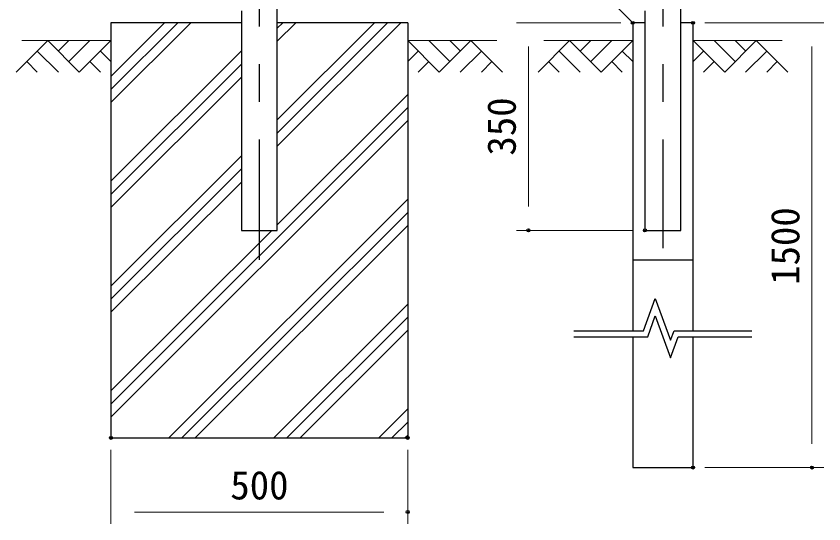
# Model space of a CAD drawing. Units: millimetres, scale not verified. Extents: x -4200 to 4200, y -2970 to 2970.
# Drawn here: x -651 to 710, y -653 to 204 of the extents above; entities that cross this region are included whole.
import ezdxf
from ezdxf.enums import TextEntityAlignment as Align

# ---------------------------------------------------------------- set-up
doc = ezdxf.new("R2010")
doc.units = ezdxf.units.MM
doc.header["$LTSCALE"] = 10
doc.header["$PDMODE"] = 32
doc.header["$PDSIZE"] = 5
doc.linetypes.add('USER1', pattern=[50.8, 31.75, -6.35, 6.35, -6.35])
for name, color, linetype, lineweight in [('0-2_D-STR-TXT', 7, 'Continuous', 13), ('0-3_D-STR-DIM', 7, 'Continuous', 13), ('0-4_D-STR1', 1, 'Continuous', 25), ('0-7_0', 7, 'Continuous', 25), ('0-8_Defpoints', 8, 'Continuous', 25), ('0-9_D-STR4', 7, 'Continuous', 25), ('0-A_D-DCR-HCH', 7, 'Continuous', 13), ('0-C_CENTER', 2, 'USER1', 25), ('0-D_1', 7, 'Continuous', 25)]:
    doc.layers.add(name, color=color, linetype=linetype, lineweight=lineweight)
doc.styles.add('ＭＳ ゴシック', font='')
doc.styles.get('ＭＳ ゴシック').set_extended_font_data('MS Gothic')

msp = doc.modelspace()

# ---------------------------------------------------------------- linework, layer by layer
at = {"layer": '0-2_D-STR-TXT'}
msp.add_lwpolyline([(-80.36, 331.2), (251.23, 331.2), (386.12, 194.49)], dxfattribs=at)
at = {"layer": '0-3_D-STR-DIM'}
for p, q in [((368.25, 192.38), (192.33, 192.38)), ((509.85, 192.38), (710.14, 192.38)), ((212.33, 152.38), (212.33, -117.62)), ((690.14, 152.38), (690.14, -517.55)), ((388.8, -157.62), (192.33, -157.62)), ((-490.95, -527.55), (-490.95, -652.55)), ((9.05, -527.55), (9.05, -652.55)), ((509.85, -557.55), (710.14, -557.55)), ((-450.95, -632.55), (-30.95, -632.55))]:
    msp.add_line(p, q, dxfattribs=at)
at = {"layer": '0-4_D-STR1'}
for p, q in [((-210.7, -157.55), (-210.7, 218.45)), ((469.3, -157.62), (469.3, 218.45)), ((-271.2, 212.45), (-271.2, -157.55)), ((408.8, 212.45), (408.8, -157.62)), ((-271.2, -157.55), (-210.7, -157.55)), ((408.8, -157.62), (469.3, -157.62))]:
    msp.add_line(p, q, dxfattribs=at)
at = {"layer": '0-7_0'}
for p, q in [((388.25, -337.05), (388.25, -557.55)), ((489.85, -557.55), (489.85, -337.05)), ((388.25, -557.55), (489.85, -557.55))]:
    msp.add_line(p, q, dxfattribs=at)
for points in [[(408.8, 192.38), (388.25, 192.38), (388.25, -327.05)], [(489.85, -327.05), (489.85, 192.38), (469.3, 192.38)], [(289.05, -327.05), (406.39, -327.05), (426.22, -272.57), (451.87, -343.05), (457.7, -327.05), (589.05, -327.05)], [(289.05, -337.05), (413.4, -337.05), (426.22, -301.81), (451.87, -372.29), (464.7, -337.05), (589.05, -337.05)]]:
    msp.add_lwpolyline(points, dxfattribs=at)
at = {"layer": '0-8_Defpoints'}
for p in [(388.25, 192.38), (489.85, 192.38), (212.33, -157.62), (408.8, -157.62), (-490.95, -507.55), (9.05, -507.55), (489.85, -557.55), (690.14, -557.55), (9.05, -632.55)]:
    msp.add_point(p, dxfattribs=at)
at = {"layer": '0-9_D-STR4'}
msp.add_line((388.25, -207.55), (489.85, -207.55), dxfattribs=at)
at = {"layer": '0-A_D-DCR-HCH'}
for p, q in [((-490.95, 57.75), (-356.25, 192.45)), ((-490.95, 79.84), (-378.35, 192.45)), ((-490.95, 101.94), (-400.44, 192.45)), ((-210.7, 161.22), (-179.47, 192.45)), ((-210.7, -15.56), (-2.7, 192.45)), ((-210.7, 183.32), (-201.57, 192.45)), ((-210.7, 6.54), (-24.79, 192.45)), ((-210.7, 28.64), (-46.89, 192.45)), ((-597.38, 162.45), (-650.59, 109.24)), ((-640.95, 162.45), (-490.95, 162.45)), ((-597.38, 162.45), (-544.16, 109.24)), ((-579.73, 144.62), (-561.9, 162.45)), ((-561.9, 126.97), (-526.43, 162.45)), ((-544.16, 109.24), (-490.95, 162.45)), ((159.05, 162.45), (9.05, 162.45)), ((62.26, 109.24), (9.05, 162.45)), ((80, 126.97), (44.52, 162.45)), ((115.47, 162.45), (62.26, 109.24)), ((97.83, 144.62), (80, 162.45)), ((115.47, 162.45), (168.68, 109.24)), ((281.82, 162.45), (228.61, 109.24)), ((238.25, 162.45), (388.25, 162.45)), ((281.82, 162.45), (335.04, 109.24)), ((299.47, 144.62), (317.3, 162.45)), ((317.3, 126.97), (352.77, 162.45)), ((335.04, 109.24), (388.25, 162.45)), ((639.85, 162.45), (489.85, 162.45)), ((543.06, 109.24), (489.85, 162.45)), ((560.8, 126.97), (525.32, 162.45)), ((596.27, 162.45), (543.06, 109.24)), ((578.63, 144.62), (560.8, 162.45)), ((596.27, 162.45), (649.48, 109.24)), ((-615.11, 144.71), (-579.48, 109.24)), ((-508.69, 144.71), (-490.95, 127.06)), ((-490.95, -74.84), (-271.2, 144.91)), ((26.79, 144.71), (9.05, 127.06)), ((133.21, 144.71), (97.57, 109.24)), ((264.09, 144.71), (299.72, 109.24)), ((370.51, 144.71), (388.25, 127.06)), ((507.59, 144.71), (489.85, 127.06)), ((614.01, 144.71), (578.37, 109.24)), ((-632.85, 126.97), (-615.03, 109.24)), ((-526.43, 126.97), (-508.61, 109.24)), ((-490.95, -96.93), (-271.2, 122.82)), ((44.52, 126.97), (26.7, 109.24)), ((150.95, 126.97), (133.13, 109.24)), ((246.35, 126.97), (264.17, 109.24)), ((352.77, 126.97), (370.59, 109.24)), ((525.32, 126.97), (507.5, 109.24)), ((631.75, 126.97), (613.93, 109.24)), ((-490.95, -119.03), (-271.2, 100.72)), ((-210.7, -148.14), (9.05, 71.61)), ((-490.95, -450.49), (9.05, 49.51)), ((-490.95, -472.58), (9.05, 27.42)), ((-490.95, -251.61), (-271.2, -31.86)), ((-490.95, -273.71), (-271.2, -53.96)), ((-490.95, -295.81), (-271.2, -76.06)), ((-393.34, -507.55), (9.05, -105.17)), ((-371.24, -507.55), (9.05, -127.26)), ((-349.14, -507.55), (9.05, -149.36)), ((-490.95, -428.39), (-220.11, -157.55)), ((-216.56, -507.55), (9.05, -281.94)), ((-194.46, -507.55), (9.05, -304.04)), ((-172.37, -507.55), (9.05, -326.14)), ((-39.78, -507.55), (9.05, -458.72)), ((-17.69, -507.55), (9.05, -480.82)), ((4.41, -507.55), (9.05, -502.91))]:
    msp.add_line(p, q, dxfattribs=at)
at = {"layer": '0-C_CENTER'}
for p, q in [((-240.95, 2027.45), (-240.95, -207.46)), ((439.05, 2027.45), (439.05, -187.46))]:
    msp.add_line(p, q, dxfattribs=at)
at = {"layer": '0-D_1'}
for p, q in [((-490.95, 192.45), (-490.95, -507.55)), ((-271.2, 192.45), (-490.95, 192.45)), ((9.05, 192.45), (-210.7, 192.45)), ((9.05, 192.45), (9.05, -507.55)), ((-490.95, -507.55), (9.05, -507.55))]:
    msp.add_line(p, q, dxfattribs=at)

# ---------------------------------------------------------------- texts
at = {"layer": '0-3_D-STR-DIM', "style": 'ＭＳ ゴシック'}
for s, p in [('350', (205.58, -31.5)), ('1500', (683.4, -249.49))]:
    msp.add_text(s, height=48.09, rotation=90, dxfattribs=at).set_placement(p, align=Align.BOTTOM_LEFT)
msp.add_text('500', height=48.09, dxfattribs=at).set_placement((-289.83, -625.8), align=Align.BOTTOM_LEFT)

doc.saveas('drawing.dxf')
